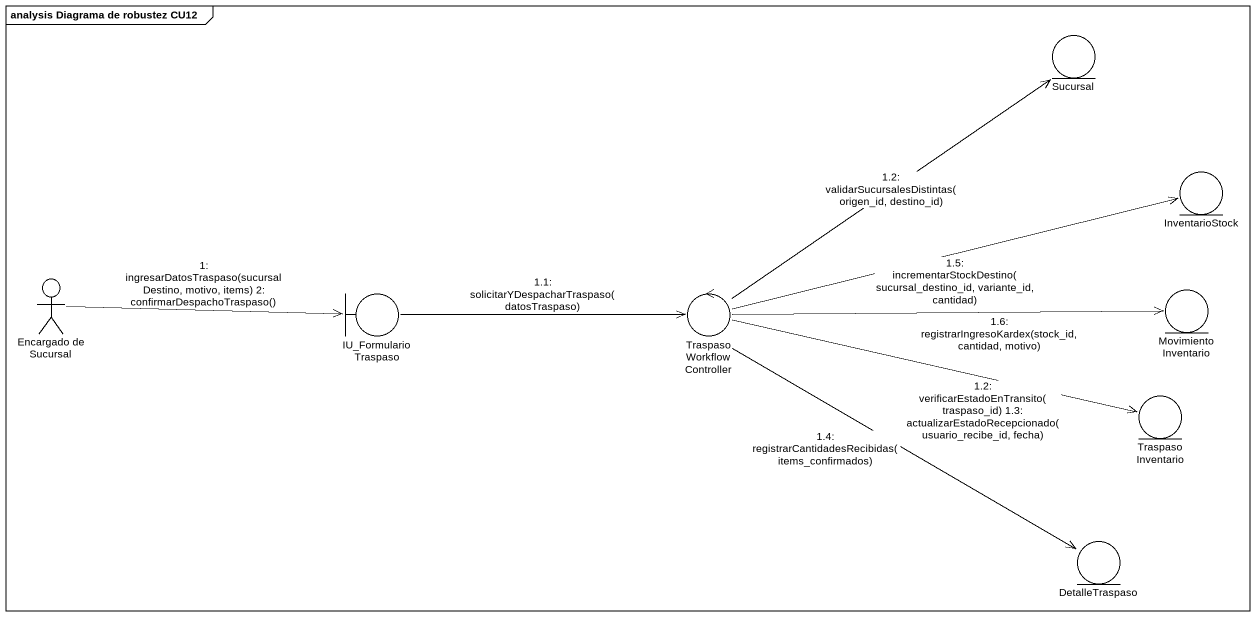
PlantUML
@startuml
mainframe analysis Diagrama de robustez CU12
entity Sucursal
entity InventarioStock
actor "Encargado de Sucursal" as Encargado_de_Sucursal
boundary IU_FormularioTraspaso
control TraspasoWorkflowController
entity MovimientoInventario
entity TraspasoInventario
entity DetalleTraspaso
Encargado_de_Sucursal -right-> IU_FormularioTraspaso : 1: ingresarDatosTraspaso(sucursalDestino, motivo, items) 2: confirmarDespachoTraspaso()
IU_FormularioTraspaso -right-> TraspasoWorkflowController : 1.1: solicitarYDespacharTraspaso(datosTraspaso)
TraspasoWorkflowController -up-> Sucursal : 1.2: validarSucursalesDistintas(origen_id, destino_id)
TraspasoWorkflowController -right-> InventarioStock : 1.5: incrementarStockDestino(sucursal_destino_id, variante_id, cantidad)
TraspasoWorkflowController -right-> MovimientoInventario : 1.6: registrarIngresoKardex(stock_id, cantidad, motivo)
TraspasoWorkflowController -right-> TraspasoInventario : 1.2: verificarEstadoEnTransito(traspaso_id) 1.3: actualizarEstadoRecepcionado(usuario_recibe_id, fecha)
TraspasoWorkflowController --> DetalleTraspaso : 1.4: registrarCantidadesRecibidas(items_confirmados)
@enduml
